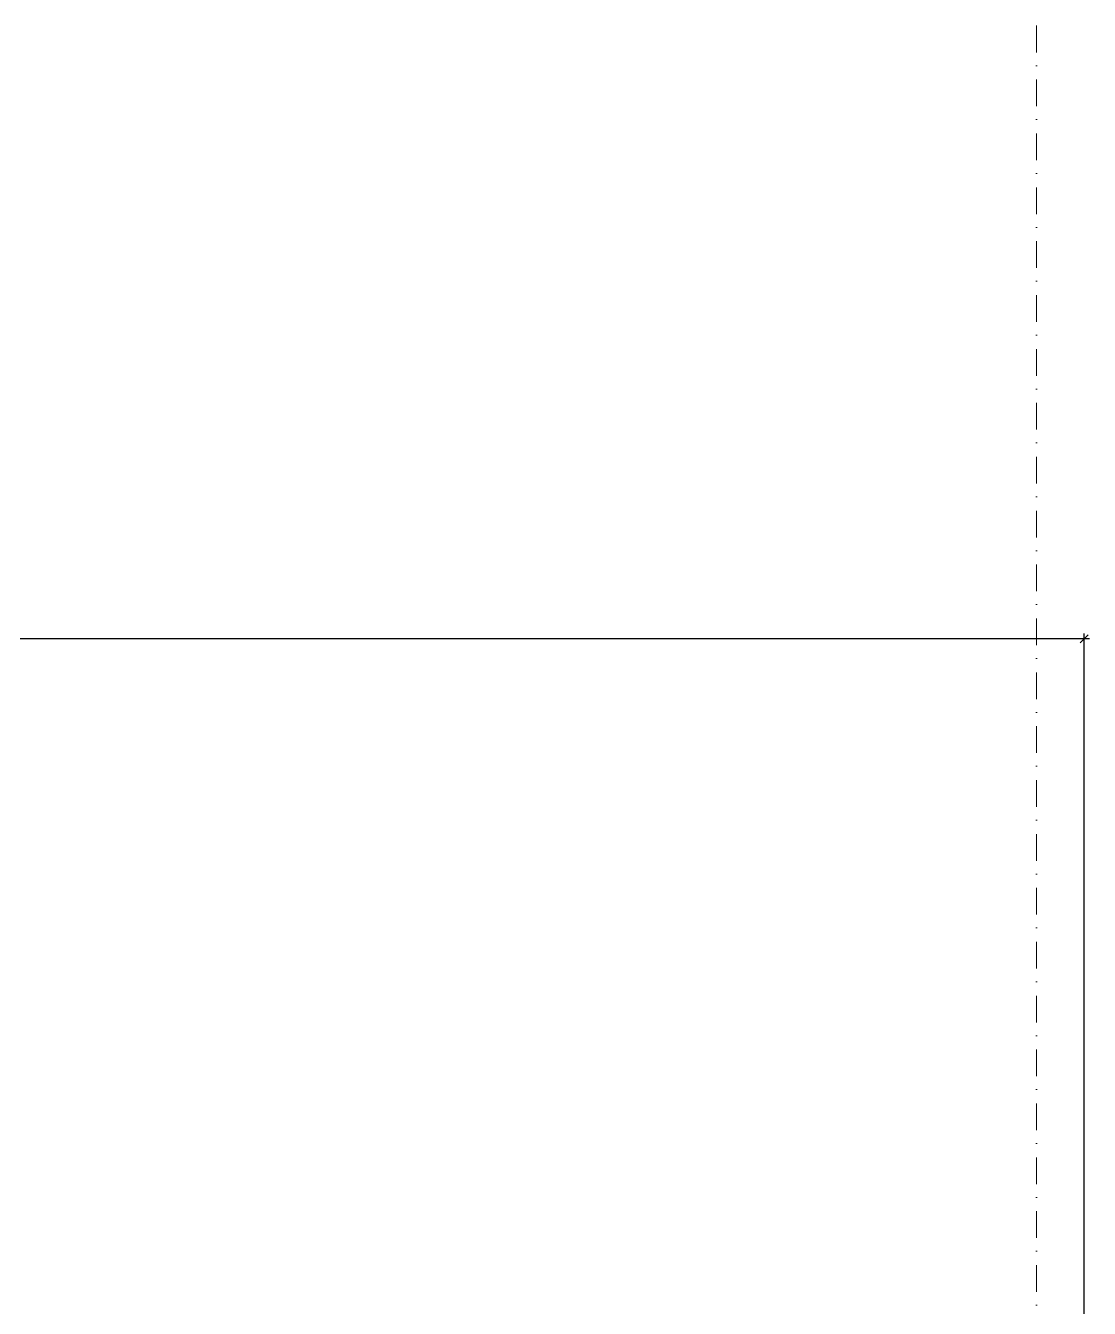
# Model space of a CAD drawing. Header units: centimetres. Extents: x -3748 to 36104, y 2014 to 15840.
# Drawn here: x 688.4 to 887.8, y 5854.8 to 6095.2 of the extents above; entities that cross this region are included whole.
import ezdxf

# ---------------------------------------------------------------- set-up
doc = ezdxf.new("R2010")
doc.units = ezdxf.units.CM
doc.header["$MEASUREMENT"] = 0
doc.linetypes.add('DASHDOT', pattern=[1, 0.5, -0.25, 0, -0.25])
doc.layers.get('0').update_dxf_attribs({"lineweight": 18})
doc.layers.get('DEFPOINTS').update_dxf_attribs({"color": 210})
doc.layers.add('linee', color=252, linetype='DASHDOT', lineweight=13)
doc.layers.add('Quote', color=5, linetype='Continuous', lineweight=18)
doc.styles.get("Standard").update_dxf_attribs({"font": 'Arial.ttf'})
doc.dimstyles.get("Standard").update_dxf_attribs({"dimtxt": 1.5, "dimasz": 1.5, "dimexe": 1, "dimexo": 1, "dimgap": 0.09, "dimtad": 0, "dimdec": 0, "dimzin": 0, "dimdsep": 46, "dimtxsty": 'Standard', "dimblk": 'OBLIQUE', "dimblk1": 'OBLIQUE', "dimblk2": 'OBLIQUE', "dimcen": 0.09, "dimdle": 1, "dimadec": 0, "dimazin": 0, "dimtfac": 1, "dimtdec": 0, "dimtofl": 0, "dimtmove": 0, "dimatfit": 3, "dimldrblk": 'OBLIQUE', "dimfxl": 1, "dimtolj": 1, "dimtzin": 0, "dimarcsym": 0})

# ---------------------------------------------------------------- blocks, each defined once
blk = doc.blocks.new('_Oblique')
at = {"color": 0, "linetype": 'ByBlock', "lineweight": -2}
blk.add_line((-0.5, -0.5), (0.5, 0.5), dxfattribs=at)
blk = doc.blocks.new('*D37')
at = {"layer": 'DEFPOINTS', "color": 0, "transparency": 16777216}
for p in [(886.81, 5980.27), (886.81, 5788.92), (230.42, 5787.38)]:
    blk.add_point(p, dxfattribs=at)
at = {"layer": 'Quote', "color": 0, "lineweight": -2, "transparency": 16777216}
for p, q in [((230.42, 5788.38), (230.42, 5981.27)), ((886.81, 5789.92), (886.81, 5981.27)), ((229.42, 5980.27), (556.86, 5980.27)), ((887.81, 5980.27), (560.38, 5980.27))]:
    blk.add_line(p, q, dxfattribs=at)
at = {"layer": 'Quote', "color": 0, "lineweight": -2, "transparency": 16777216, "xscale": 1.5, "yscale": 1.5, "zscale": 1.5, "rotation": 180}
blk.add_blockref('_Oblique', (230.42, 5980.27), dxfattribs=at)
at = {"layer": 'Quote', "color": 0, "lineweight": -2, "transparency": 16777216, "xscale": 1.5, "yscale": 1.5, "zscale": 1.5}
blk.add_blockref('_Oblique', (886.81, 5980.27), dxfattribs=at)
at = {"layer": 'Quote', "color": 0, "transparency": 16777216, "insert": (558.62, 5980.27), "char_height": 1.5, "attachment_point": 5}
blk.add_mtext('\\A1;656', dxfattribs=at)

msp = doc.modelspace()

# ---------------------------------------------------------------- linework, layer by layer
at = {"layer": 'linee', "ltscale": 10}
msp.add_line((877.91, 6095.18), (877.91, 4840.6), dxfattribs=at)

# ---------------------------------------------------------------- dimensions: what is measured, and where the dimension line sits
at = {"layer": 'Quote'}
dim = msp.add_linear_dim(base=(886.81, 5980.27), p1=(230.42, 5787.38), p2=(886.81, 5788.92), dimstyle='Standard', dxfattribs=at)
dim.commit()
dim.dimension.update_dxf_attribs({"geometry": '*D37', "text_midpoint": (558.62, 5980.27)})

doc.saveas('drawing.dxf')
